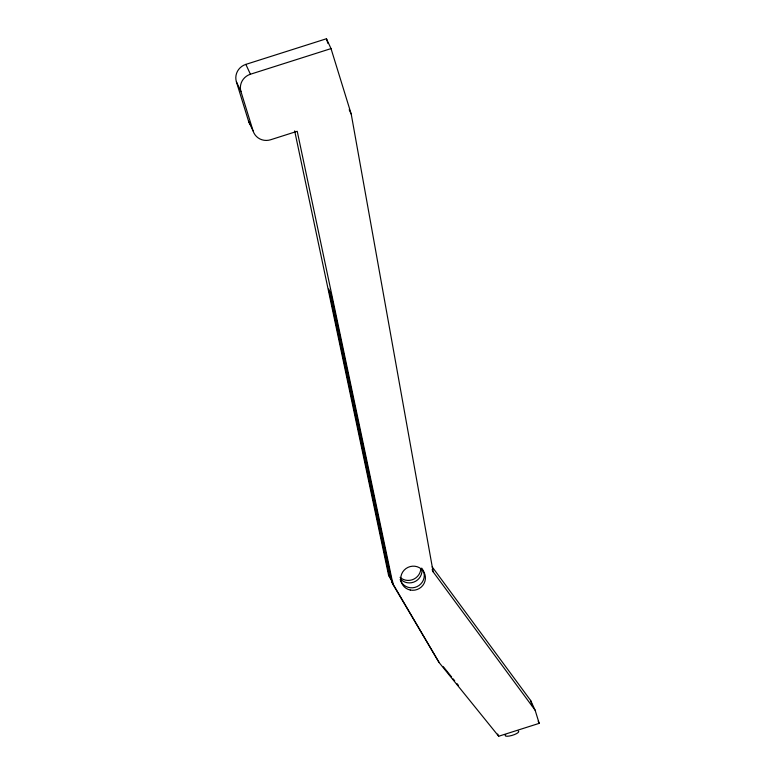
<?xml version="1.0" encoding="UTF-8"?>
<svg xmlns="http://www.w3.org/2000/svg" width="775" height="775" viewBox="0 0 775 775"><rect width="100%" height="100%" fill="white"/><g stroke="black" fill="none" stroke-linecap="round" stroke-linejoin="round"><path stroke-width="1.16" d="M393.051 584.602L297.232 131.285L270.64 139.752A14.173 13.708 -24.9 0 1 253.096 130.946L248.523 121.094L236.394 81.782A14.173 13.708 -24.9 0 1 245.849 64.383L326.449 38.75L331.022 48.602L351.23 114.109L433.147 571.843L535.147 710.258L539.187 723.356L498.693 736.24L439.125 662.567L393.051 584.602L391.908 582.132L331.002 293.977L328.716 289.046L389.622 577.21L392.692 582.403M253.096 130.946L240.967 91.634A14.173 13.708 -24.9 0 1 250.422 74.235L331.022 48.602M443.3 666.674L451.641 677.001M453.162 678.881L454.683 680.76M456.959 683.579L458.48 685.449M432.169 566.864L530.575 700.406L535.147 710.258M294.665 130.907L388.478 574.75L392.78 582.025M391.908 582.132L439.125 662.567M349.196 109.73L351.23 114.109M245.849 64.383L250.422 74.235M538.17 721.167L539.187 723.356M236.394 81.782L240.967 91.634M432.13 569.654L433.147 571.843M497.676 734.051L498.693 736.24M388.478 574.75L389.622 577.21M326.449 38.75L327.864 43.352M530.575 700.406L532.26 705.86M251.497 126.228A14.173 13.708 -24.9 0 1 248.523 121.094M420.835 568.753A12.4 11.993 -24.9 0 1 400.065 577.356M421.745 568.085A12.4 11.993 -24.9 0 1 401.208 579.816M422.452 569.16A12.4 11.993 -24.9 0 1 417.008 586.636A12.4 11.993 -24.9 0 1 400.152 579.516M518.252 731.067A7.091 1.792 -17.1 0 1 511.8 735.475A7.091 1.792 -17.1 0 1 505.697 734.613M410.256 590.027A12.4 11.993 -24.9 0 0 424.913 574.469A12.4 11.993 -24.9 0 0 404.133 570.167A12.4 11.993 -24.9 0 0 410.256 590.027"/></g></svg>
